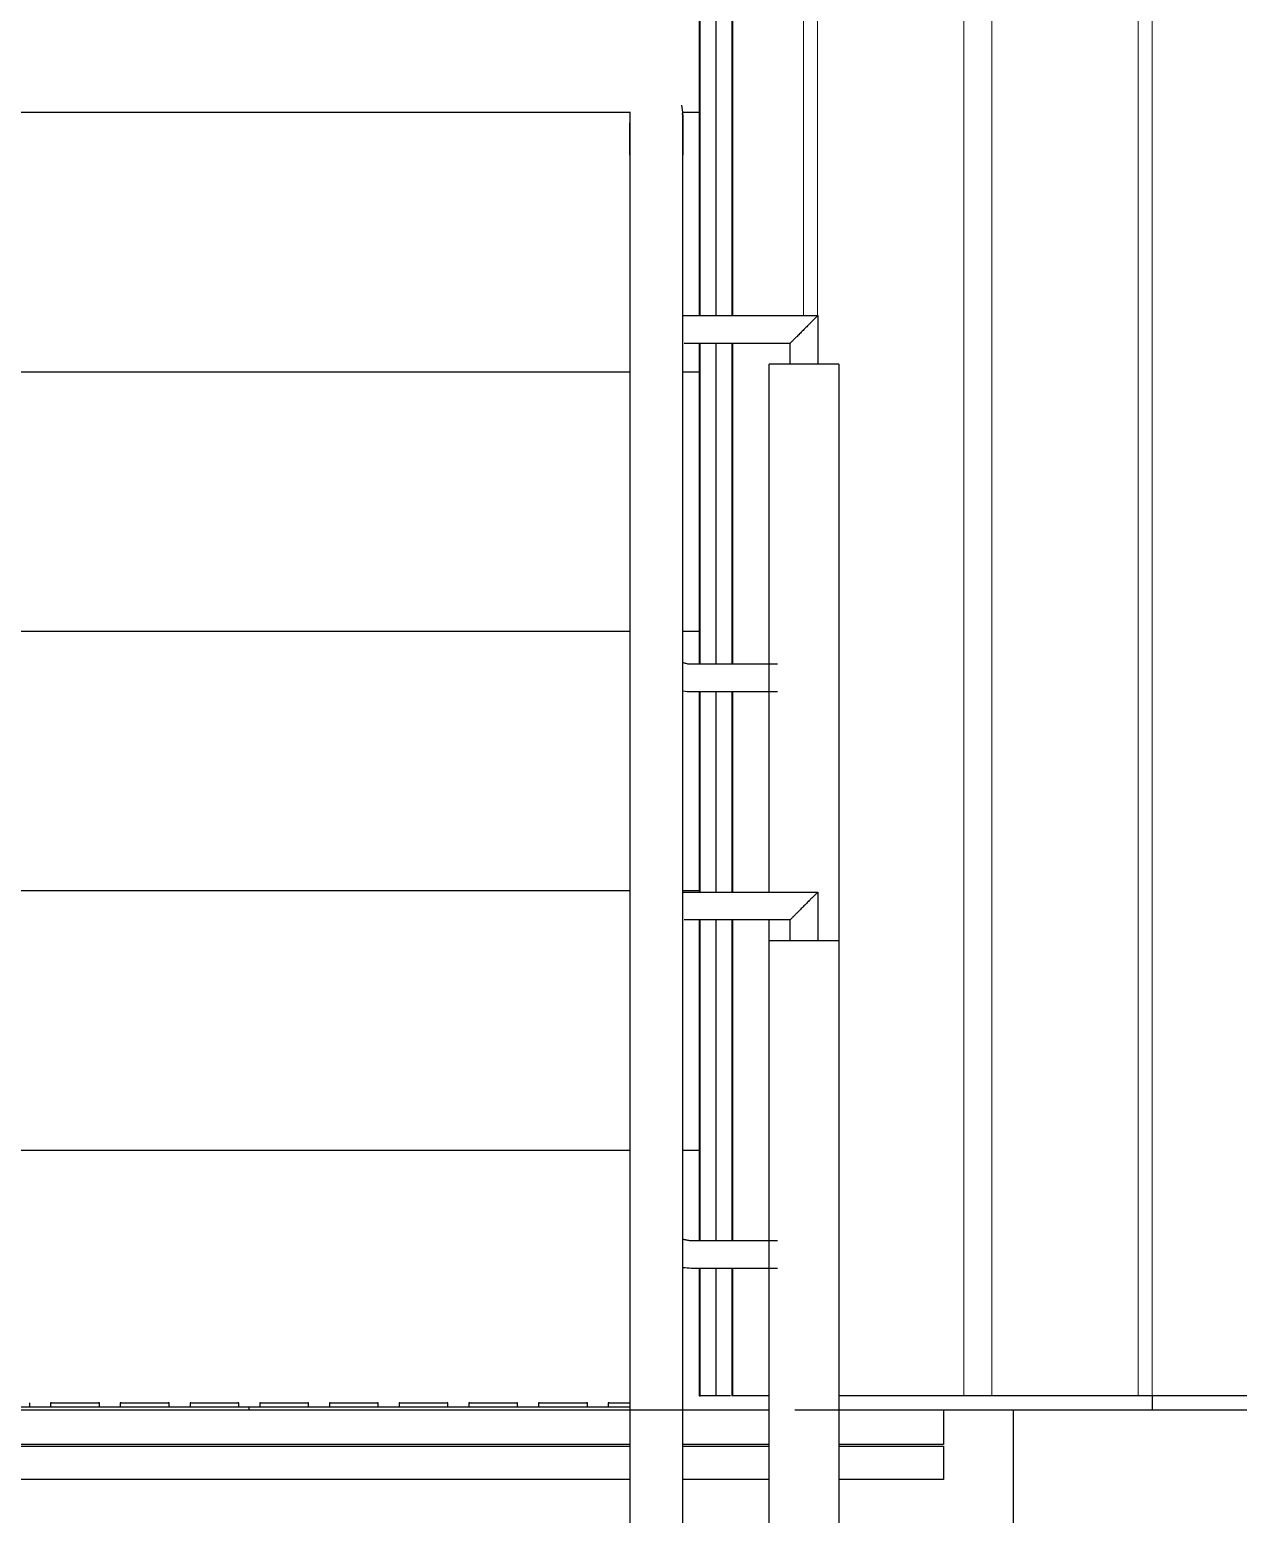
# Model space of a CAD drawing. Header units: millimetres. Extents: x 663313 to 1226001, y 1431724 to 1620898.
# Drawn here: x 812402 to 813269, y 1509870 to 1510935 of the extents above; entities that cross this region are included whole.
import ezdxf

# ---------------------------------------------------------------- set-up
doc = ezdxf.new("R2010")
doc.units = ezdxf.units.MM
for name, pattern in [('CENTER', [50.8, 31.75, -6.35, 6.35, -6.35]), ('DPA_Grid _ Level 100', [1000, 550, -160, 130, -160]), ('TA_GL_000.70000', [1.925, 0.7, -0.175, 0.175, -0.175, 0.7])]:
    doc.linetypes.add(name, pattern=pattern)
doc.layers.add('000 - 0_HIDE_OBJ_FRAMING_DEF_SUB', color=7, linetype='Continuous', plot=False)
for name, color, linetype in [('000 - 0_SYM_DWG_GRIDLINE_MAIN_COLOR_251', 7, 'Continuous'), ('000 - CONCRETE_EX_BUILDING_MAIN_COLOR_1', 7, 'Continuous'), ('000 - CONCRETE_EX_BUILDING_MAIN_COLOR_3', 7, 'Continuous'), ('000 - CONCRETE_EX_BUILDING_SUB_COLOR_251', 7, 'Continuous'), ('000 - GRID', 7, 'CENTER')]:
    doc.layers.add(name, color=color, linetype=linetype)
doc.styles.add('TA', font='', dxfattribs={"height": 4.5})
doc.styles.get('TA').set_extended_font_data('Cordia New')

# ---------------------------------------------------------------- blocks, each defined once
blk = doc.blocks.new('*U4807')
at = {"layer": '000 - 0_SYM_DWG_GRIDLINE_MAIN_COLOR_251', "color": 7, "linetype": 'ByBlock', "ltscale": 5}
blk.add_line((12, 0), (-308, 0), dxfattribs=at)
at = {"color": 7, "style": 'TA', "flags": 1}
blk.add_attdef('LOCATION', (6, -6), '', height=4.5, rotation=270, dxfattribs=at)
blk = doc.blocks.new('W-1-PP18-ST_ENT4_REV00_20260602-143416_ELEVATION_1_DIMS')
at = {"layer": '000 - GRID', "color": 7, "linetype": 'TA_GL_000.70000', "xscale": 50, "yscale": 50, "zscale": 50, "rotation": 180}
blk.add_blockref('*U4807', (0, 102340), dxfattribs=at)
blk = doc.blocks.new('Railing - RL8A_Post _Mid_-20961174-ENT 4 ELE-1 sheet')
at = {"layer": '000 - CONCRETE_EX_BUILDING_SUB_COLOR_251', "color": 7}
for p, q in [((1805070.1, 102711.4), (1804974.1, 102711.4)), ((1804974.1, 102711.4), (1804974.1, 102676.4)), ((1804994.1, 102691.4), (1805070.1, 102691.4)), ((1804994.1, 102676.4), (1804994.1, 102691.4)), ((1804959.1, 102676.4), (1804959.1, 102058.6)), ((1804959.1, 102676.4), (1805009.1, 102676.4)), ((1805009.1, 102093.2), (1805009.1, 102676.4)), ((1805065.1, 102461.4), (1805003.1, 102461.4)), ((1805003.1, 102441.4), (1805065.1, 102441.4)), ((1805009.1, 102058.6), (1805009.1, 102073.6))]:
    blk.add_line(p, q, dxfattribs=at)
at = {"layer": '000 - CONCRETE_EX_BUILDING_SUB_COLOR_251', "color": 7, "flags": 128}
for points in [[(1805071, 102711.5), (1805070.6, 102711.4), (1805070.2, 102711.4), (1805070.1, 102711.4)], [(1805071.1, 102462.7), (1805070.5, 102462.4), (1805070, 102462.2), (1805069.4, 102462.1), (1805068.8, 102461.9), (1805068.2, 102461.8), (1805067.6, 102461.6), (1805067, 102461.6), (1805066.5, 102461.5), (1805065.9, 102461.4), (1805065.3, 102461.4), (1805065.1, 102461.4)], [(1805065.1, 102441.4), (1805066.5, 102441.5), (1805067.9, 102441.5), (1805069.3, 102441.7), (1805070.7, 102441.9)]]:
    blk.add_lwpolyline(points, dxfattribs=at)
at = {"layer": '000 - CONCRETE_EX_BUILDING_SUB_COLOR_251', "color": 7}
for points, knots in [([(1804974.1, 102711.4), (1804974.1, 102711.4), (1804974.3, 102711.3), (1804974.8, 102710.7), (1804975.4, 102710.1), (1804976, 102709.5), (1804976.6, 102709), (1804977.2, 102708.4), (1804978, 102707.5), (1804978.9, 102706.6), (1804979.7, 102705.9), (1804980.5, 102705.1), (1804981.9, 102703.6), (1804983.2, 102702.3), (1804984.1, 102701.4)], [0.5, 0.5, 0.5, 0.5, 0.5833333, 0.625, 0.6666667, 0.7083333, 0.7291667, 0.75, 0.7916667, 0.8333333, 0.8541667, 0.875, 0.9166667, 1, 1, 1, 1]), ([(1804984.1, 102701.4), (1804985, 102700.6), (1804986.3, 102699.2), (1804987.9, 102697.6), (1804988.9, 102696.6), (1804989.6, 102695.9), (1804990.4, 102695.2), (1804991, 102694.5), (1804991.6, 102693.9), (1804992.2, 102693.4), (1804992.8, 102692.7), (1804993.4, 102692.2), (1804993.9, 102691.6), (1804994.1, 102691.4), (1804994.1, 102691.4)], [0, 0, 0, 0, 0.0833333, 0.125, 0.1666667, 0.1875, 0.2083333, 0.25, 0.2708333, 0.2916667, 0.3333333, 0.375, 0.4166667, 0.5, 0.5, 0.5, 0.5])]:
    blk.add_open_spline(points, degree=3, knots=knots, dxfattribs=at)
blk = doc.blocks.new('Railing - RL8A_Post_Start-End_-20961176-ENT 4 ELE-1 sheet')
at = {"layer": '000 - CONCRETE_EX_BUILDING_SUB_COLOR_251', "color": 7}
for p, q in [((1805070.1, 103125), (1804974.1, 103125)), ((1804974.1, 103125), (1804974.1, 103090)), ((1804994.1, 103105), (1805070.1, 103105)), ((1804994.1, 103090), (1804994.1, 103105)), ((1804959.1, 103090), (1804959.1, 102676.4)), ((1804959.1, 103090), (1805009.1, 103090)), ((1805009.1, 102711.1), (1805009.1, 103090)), ((1805065.1, 102875), (1805003.1, 102875)), ((1805003.1, 102855), (1805065.1, 102855)), ((1805009.1, 102676.4), (1805009.1, 102691.5))]:
    blk.add_line(p, q, dxfattribs=at)
at = {"layer": '000 - CONCRETE_EX_BUILDING_SUB_COLOR_251', "color": 7, "flags": 128}
for points in [[(1805071, 103125), (1805070.6, 103125), (1805070.2, 103125), (1805070.1, 103125)], [(1805071.1, 102876.2), (1805070.5, 102876), (1805070, 102875.8), (1805069.4, 102875.6), (1805068.8, 102875.5), (1805068.2, 102875.3), (1805067.6, 102875.2), (1805067, 102875.1), (1805066.5, 102875.1), (1805065.9, 102875), (1805065.3, 102875), (1805065.1, 102875)], [(1805065.1, 102855), (1805066.5, 102855), (1805067.9, 102855.1), (1805069.3, 102855.3), (1805070.7, 102855.4)]]:
    blk.add_lwpolyline(points, dxfattribs=at)
at = {"layer": '000 - CONCRETE_EX_BUILDING_SUB_COLOR_251', "color": 7}
for points, knots in [([(1804974.1, 103125), (1804974.1, 103125), (1804974.3, 103124.8), (1804974.8, 103124.3), (1804975.4, 103123.7), (1804976, 103123.1), (1804976.6, 103122.5), (1804977.2, 103121.9), (1804978, 103121.1), (1804978.9, 103120.2), (1804979.7, 103119.4), (1804980.5, 103118.6), (1804981.9, 103117.2), (1804983.2, 103115.9), (1804984.1, 103115)], [0.5, 0.5, 0.5, 0.5, 0.5833333, 0.625, 0.6666667, 0.7083333, 0.7291667, 0.75, 0.7916667, 0.8333333, 0.8541667, 0.875, 0.9166667, 1, 1, 1, 1]), ([(1804984.1, 103115), (1804985, 103114.1), (1804986.3, 103112.8), (1804987.9, 103111.2), (1804988.9, 103110.2), (1804989.6, 103109.4), (1804990.4, 103108.7), (1804991, 103108.1), (1804991.6, 103107.5), (1804992.2, 103106.9), (1804992.8, 103106.3), (1804993.4, 103105.7), (1804993.9, 103105.2), (1804994.1, 103105), (1804994.1, 103105)], [0, 0, 0, 0, 0.0833333, 0.125, 0.1666667, 0.1875, 0.2083333, 0.25, 0.2708333, 0.2916667, 0.3333333, 0.375, 0.4166667, 0.5, 0.5, 0.5, 0.5])]:
    blk.add_open_spline(points, degree=3, knots=knots, dxfattribs=at)
blk = doc.blocks.new('Railing - Railing-17338175-ENT 4 ELE-1 sheet')
at = {"color": 7, "extrusion": (0, 0, -1), "zscale": -1}
for name in ['Railing - RL8A_Post_Start-End_-20961176-ENT 4 ELE-1 sheet', 'Railing - RL8A_Post _Mid_-20961174-ENT 4 ELE-1 sheet']:
    blk.add_blockref(name, (-3615263.2, 0), dxfattribs=at)
blk = doc.blocks.new('DR_Door-Overhead-Rolling - RS-24526168-ENT 4 ELE-1 sheet')
at = {"layer": '000 - CONCRETE_EX_BUILDING_SUB_COLOR_251', "color": 7}
for p, q in [((1810154.1, 103270.6), (1807373.8, 103270.6)), ((1810204.4, 103270.6), (1810192, 103270.6)), ((1810154.1, 103084.4), (1807373.5, 103084.4)), ((1810204.1, 103084.4), (1810192.1, 103084.4)), ((1810154.1, 102898.3), (1807373.5, 102898.3)), ((1810204.1, 102898.3), (1810192.1, 102898.3)), ((1810154.1, 102712.2), (1807373.5, 102712.2)), ((1810204.1, 102712.2), (1810192.1, 102712.2)), ((1810154.1, 102526.1), (1807373.5, 102526.1)), ((1810204.1, 102526.1), (1810192.1, 102526.1))]:
    blk.add_line(p, q, dxfattribs=at)
blk = doc.blocks.new('Entrance Portal Rugby shape_Rolling shutter800 Corner - Entrance Portal Rugby shape_Rolling shutter800 Corner-17485659-ENT 4 ELE-1 sheet')
at = {"layer": '000 - CONCRETE_EX_BUILDING_MAIN_COLOR_1', "color": 7, "lineweight": 9}
for p, q in [((1810203.8, 105340), (1810203.8, 103125)), ((1810227.3, 105340), (1810227.3, 103124.7)), ((1810228, 105340), (1810228, 103124.7)), ((1810278.8, 103125), (1810278.8, 105340)), ((1810288.8, 105340), (1810288.8, 103125)), ((1810393.8, 102350), (1810393.8, 105340)), ((1810413.8, 105340), (1810413.8, 102350)), ((1810518.8, 102350), (1810518.8, 105340)), ((1810528.8, 105340), (1810528.8, 102350)), ((1810203.8, 104845.6), (1810203.8, 103125)), ((1810203.8, 103105), (1810203.8, 102875)), ((1810203.8, 103105), (1810203.8, 102875)), ((1810227.3, 103105.3), (1810227.3, 102874.7)), ((1810228, 103105.3), (1810228, 102874.7)), ((1810203.8, 102855), (1810203.8, 102711.4)), ((1810203.8, 102855), (1810203.8, 102711.4)), ((1810227.3, 102855.3), (1810227.3, 102711.1)), ((1810228, 102855.3), (1810228, 102711.1)), ((1810203.8, 102691.4), (1810203.8, 102461.4)), ((1810203.8, 102691.4), (1810203.8, 102461.4)), ((1810227.3, 102691.8), (1810227.3, 102461.1)), ((1810228, 102691.8), (1810228, 102461.1)), ((1810203.8, 102441.4), (1810203.8, 102350)), ((1810203.8, 102441.4), (1810203.8, 102350)), ((1810227.3, 102441.8), (1810227.3, 102350)), ((1810228, 102441.8), (1810228, 102350))]:
    blk.add_line(p, q, dxfattribs=at)
at = {"layer": '000 - CONCRETE_EX_BUILDING_MAIN_COLOR_1', "color": 7}
for p, q in [((1810216.1, 103124.9), (1810216.1, 105340)), ((1810204.7, 103125), (1810204.7, 104845.6)), ((1810204.7, 102875), (1810204.7, 103105)), ((1810216.1, 102874.9), (1810216.1, 103105)), ((1810204.7, 102711.4), (1810204.7, 102855)), ((1810216.1, 102711.3), (1810216.1, 102855)), ((1810204.7, 102461.4), (1810204.7, 102691.4)), ((1810216.1, 102461.4), (1810216.1, 102691.4)), ((1810204.7, 102350), (1810204.7, 102441.4)), ((1810216.1, 102350), (1810216.1, 102441.4)), ((1810203.8, 102350), (1810204.7, 102350)), ((1810213.3, 102350), (1810203.8, 102350)), ((1810204.8, 102350), (1810203.8, 102350)), ((1810216.1, 102350), (1810213.3, 102350)), ((1810226.5, 102350), (1810216.1, 102350)), ((1810227.9, 102350), (1810227.3, 102350)), ((1810253.5, 102350), (1810228, 102350)), ((1810228, 102350), (1810228, 102350)), ((1810228, 102350), (1810228, 102350)), ((1810391.8, 102350), (1810304.1, 102350)), ((1810393.8, 102350), (1810391.8, 102350)), ((1810395.8, 102350), (1810393.8, 102350)), ((1810411.8, 102350), (1810395.8, 102350)), ((1810413.8, 102350), (1810411.8, 102350)), ((1810415.8, 102350), (1810413.8, 102350)), ((1810515.8, 102350), (1810415.8, 102350)), ((1810518.8, 102350), (1810515.8, 102350)), ((1810528.8, 102350), (1810518.8, 102350)), ((1810531.8, 102350), (1810528.8, 102350)), ((1810536.6, 102350), (1810531.8, 102350)), ((1810539.5, 102350), (1810536.6, 102350)), ((1810603.8, 102350), (1810539.5, 102350))]:
    blk.add_line(p, q, dxfattribs=at)
blk = doc.blocks.new('DPA_TYP_RL8_Handrail - RL8A_300Tx175R-20963856-ENT 4 ELE-1 sheet')
at = {"layer": '000 - CONCRETE_EX_BUILDING_SUB_COLOR_251', "color": 7}
for p, q in [((1810154.1, 103240), (1810154.1, 103157.8)), ((1810192.1, 103157.8), (1810192.1, 103240)), ((1810154.1, 103157.8), (1810154.1, 102130.3)), ((1810192.1, 102130.3), (1810192.1, 103157.8))]:
    blk.add_line(p, q, dxfattribs=at)
at = {"layer": '000 - CONCRETE_EX_BUILDING_SUB_COLOR_251', "color": 7, "flags": 128}
for points in [[(1810154.1, 103271), (1810154.1, 103270.3), (1810154.1, 103268.3), (1810154.1, 103265), (1810154.1, 103260.4), (1810154.1, 103254.4), (1810154.1, 103247.2), (1810154.1, 103238.6), (1810154.1, 103228.8), (1810154.1, 103217.7), (1810154.1, 103205.4), (1810154.1, 103191.8), (1810154.1, 103177.1), (1810154.1, 103161.2), (1810154.1, 103157.8)], [(1810154.1, 103240), (1810154.1, 103241.2), (1810154.1, 103242.5), (1810154.1, 103243.7), (1810154.1, 103244.9), (1810154.1, 103246.2), (1810154.1, 103247.4), (1810154.1, 103248.6), (1810154.1, 103249.8), (1810154.1, 103250.9), (1810154.1, 103252.1), (1810154.1, 103253.2), (1810154.1, 103254.3), (1810154.1, 103255.4), (1810154.1, 103256.5), (1810154.1, 103257.5), (1810154.1, 103258.5), (1810154.1, 103259.5), (1810154.1, 103260.4), (1810154.1, 103261.4), (1810154.1, 103262.2), (1810154.1, 103263.1)], [(1810192.1, 103157.8), (1810192.1, 103174), (1810192.1, 103189), (1810192.1, 103202.8), (1810192.1, 103215.3), (1810192.1, 103226.7), (1810192.1, 103236.8), (1810192.1, 103245.6), (1810192.1, 103253.1), (1810192.1, 103259.3), (1810192.1, 103264.2), (1810192.1, 103267.8), (1810192.1, 103270), (1810192.1, 103271), (1810192.1, 103271)], [(1810192.1, 103269), (1810192.1, 103268.6), (1810192.1, 103268), (1810192.1, 103267.5), (1810192.1, 103266.9), (1810192.1, 103266.3), (1810192.1, 103265.6), (1810192.1, 103264.9), (1810192.1, 103264.1), (1810192.1, 103263.3), (1810192.1, 103262.5), (1810192.1, 103261.6), (1810192.1, 103260.7), (1810192.1, 103259.8), (1810192.1, 103258.8), (1810192.1, 103257.8), (1810192.1, 103256.7), (1810192.1, 103255.7), (1810192.1, 103254.6), (1810192.1, 103253.5), (1810192.1, 103252.4), (1810192.1, 103251.2), (1810192.1, 103250.1), (1810192.1, 103248.9), (1810192.1, 103247.7), (1810192.1, 103246.5), (1810192.1, 103245.3), (1810192.1, 103244), (1810192.1, 103242.8), (1810192.1, 103241.6), (1810192.1, 103240.3), (1810192.1, 103240)]]:
    blk.add_lwpolyline(points, dxfattribs=at)
at = {"layer": '000 - CONCRETE_EX_BUILDING_SUB_COLOR_251', "color": 7}
blk.add_arc((1810173.1, 103271), 19, 354.3385, 15, dxfattribs=at)
blk.add_arc((1810173.1, 103271), 19, 354.3385, 15, dxfattribs=at)
blk = doc.blocks.new('DPA_GM_Tactile Tile Line Base - Decision Tactile-22558785-ENT 4 ELE-1 sheet')
at = {"layer": '000 - CONCRETE_EX_BUILDING_SUB_COLOR_251', "color": 7}
for p, q in [((1809581.2, 102342), (1809881.2, 102342)), ((1809723.7, 102342), (1809723.7, 102345)), ((1809738.7, 102345), (1809738.7, 102342)), ((1809739.3, 102345), (1809738.7, 102345)), ((1809738.7, 102345), (1809739.3, 102345)), ((1809738.7, 102345), (1809738.7, 102342)), ((1809739.3, 102345), (1809738.7, 102345)), ((1809738.7, 102345), (1809739.3, 102345)), ((1809738.7, 102345), (1809738.7, 102342)), ((1809739.3, 102345), (1809738.7, 102345)), ((1809738.7, 102345), (1809739.3, 102345)), ((1809738.7, 102345), (1809738.7, 102342)), ((1809739.3, 102345), (1809738.7, 102345)), ((1809738.7, 102345), (1809739.3, 102345)), ((1809738.7, 102345), (1809738.7, 102342)), ((1809739.3, 102345), (1809738.7, 102345)), ((1809738.7, 102345), (1809739.3, 102345)), ((1809738.7, 102345), (1809738.7, 102342)), ((1809739.3, 102345), (1809738.7, 102345)), ((1809738.7, 102345), (1809756.2, 102345)), ((1809756.2, 102345), (1809773.7, 102345)), ((1809773.7, 102345), (1809773.1, 102345)), ((1809773.1, 102345), (1809773.7, 102345)), ((1809773.7, 102345), (1809773.1, 102345)), ((1809773.1, 102345), (1809773.7, 102345)), ((1809773.7, 102345), (1809773.1, 102345)), ((1809773.1, 102345), (1809773.7, 102345)), ((1809773.7, 102345), (1809773.1, 102345)), ((1809773.1, 102345), (1809773.7, 102345)), ((1809773.7, 102345), (1809773.1, 102345)), ((1809773.1, 102345), (1809773.7, 102345)), ((1809773.7, 102345), (1809773.1, 102345)), ((1809773.7, 102342), (1809773.7, 102345)), ((1809773.7, 102342), (1809773.7, 102345)), ((1809773.7, 102342), (1809773.7, 102345)), ((1809773.7, 102342), (1809773.7, 102345)), ((1809773.7, 102342), (1809773.7, 102345)), ((1809773.7, 102342), (1809773.7, 102345)), ((1809788.7, 102345), (1809788.7, 102342)), ((1809789.3, 102345), (1809788.7, 102345)), ((1809788.7, 102345), (1809789.3, 102345)), ((1809788.7, 102345), (1809788.7, 102342)), ((1809789.3, 102345), (1809788.7, 102345)), ((1809788.7, 102345), (1809789.3, 102345)), ((1809788.7, 102345), (1809788.7, 102342)), ((1809789.3, 102345), (1809788.7, 102345)), ((1809788.7, 102345), (1809789.3, 102345)), ((1809788.7, 102345), (1809788.7, 102342)), ((1809789.3, 102345), (1809788.7, 102345)), ((1809788.7, 102345), (1809789.3, 102345)), ((1809788.7, 102345), (1809788.7, 102342)), ((1809789.3, 102345), (1809788.7, 102345)), ((1809788.7, 102345), (1809789.3, 102345)), ((1809788.7, 102345), (1809788.7, 102342)), ((1809789.3, 102345), (1809788.7, 102345)), ((1809788.7, 102345), (1809806.2, 102345)), ((1809806.2, 102345), (1809823.7, 102345)), ((1809823.7, 102345), (1809823.1, 102345)), ((1809823.1, 102345), (1809823.7, 102345)), ((1809823.7, 102345), (1809823.1, 102345)), ((1809823.1, 102345), (1809823.7, 102345)), ((1809823.7, 102345), (1809823.1, 102345)), ((1809823.1, 102345), (1809823.7, 102345)), ((1809823.7, 102345), (1809823.1, 102345)), ((1809823.1, 102345), (1809823.7, 102345)), ((1809823.7, 102345), (1809823.1, 102345)), ((1809823.1, 102345), (1809823.7, 102345)), ((1809823.7, 102345), (1809823.1, 102345)), ((1809823.7, 102342), (1809823.7, 102345)), ((1809823.7, 102342), (1809823.7, 102345)), ((1809823.7, 102342), (1809823.7, 102345)), ((1809823.7, 102342), (1809823.7, 102345)), ((1809823.7, 102342), (1809823.7, 102345)), ((1809823.7, 102342), (1809823.7, 102345)), ((1809838.7, 102345), (1809838.7, 102342)), ((1809839.3, 102345), (1809838.7, 102345)), ((1809838.7, 102345), (1809839.3, 102345)), ((1809838.7, 102345), (1809838.7, 102342)), ((1809839.3, 102345), (1809838.7, 102345)), ((1809838.7, 102345), (1809839.3, 102345)), ((1809838.7, 102345), (1809838.7, 102342)), ((1809839.3, 102345), (1809838.7, 102345)), ((1809838.7, 102345), (1809839.3, 102345)), ((1809838.7, 102345), (1809838.7, 102342)), ((1809839.3, 102345), (1809838.7, 102345)), ((1809838.7, 102345), (1809839.3, 102345)), ((1809838.7, 102345), (1809838.7, 102342)), ((1809839.3, 102345), (1809838.7, 102345)), ((1809838.7, 102345), (1809839.3, 102345)), ((1809838.7, 102345), (1809838.7, 102342)), ((1809839.3, 102345), (1809838.7, 102345)), ((1809838.7, 102345), (1809856.2, 102345)), ((1809856.2, 102345), (1809873.7, 102345)), ((1809873.7, 102345), (1809873.1, 102345)), ((1809873.1, 102345), (1809873.7, 102345)), ((1809873.7, 102345), (1809873.1, 102345)), ((1809873.1, 102345), (1809873.7, 102345)), ((1809873.7, 102345), (1809873.1, 102345)), ((1809873.1, 102345), (1809873.7, 102345)), ((1809873.7, 102345), (1809873.1, 102345)), ((1809873.1, 102345), (1809873.7, 102345)), ((1809873.7, 102345), (1809873.1, 102345)), ((1809873.1, 102345), (1809873.7, 102345)), ((1809873.7, 102345), (1809873.1, 102345)), ((1809873.7, 102342), (1809873.7, 102345)), ((1809873.7, 102342), (1809873.7, 102345)), ((1809873.7, 102342), (1809873.7, 102345)), ((1809873.7, 102342), (1809873.7, 102345)), ((1809873.7, 102342), (1809873.7, 102345)), ((1809873.7, 102342), (1809873.7, 102345)), ((1809881.2, 102342), (1810154.1, 102342)), ((1809881.2, 102340), (1809881.2, 102342)), ((1809881.2, 102340), (1809881.2, 102342)), ((1809888.7, 102345), (1809888.7, 102342)), ((1809889.3, 102345), (1809888.7, 102345)), ((1809888.7, 102345), (1809889.3, 102345)), ((1809888.7, 102345), (1809888.7, 102342)), ((1809889.3, 102345), (1809888.7, 102345)), ((1809888.7, 102345), (1809889.3, 102345)), ((1809888.7, 102345), (1809888.7, 102342)), ((1809889.3, 102345), (1809888.7, 102345)), ((1809888.7, 102345), (1809889.3, 102345)), ((1809888.7, 102345), (1809888.7, 102342)), ((1809889.3, 102345), (1809888.7, 102345)), ((1809888.7, 102345), (1809889.3, 102345)), ((1809888.7, 102345), (1809888.7, 102342)), ((1809889.3, 102345), (1809888.7, 102345)), ((1809888.7, 102345), (1809889.3, 102345)), ((1809888.7, 102345), (1809888.7, 102342)), ((1809889.3, 102345), (1809888.7, 102345)), ((1809888.7, 102345), (1809906.2, 102345)), ((1809906.2, 102345), (1809923.7, 102345)), ((1809923.7, 102345), (1809923.1, 102345)), ((1809923.1, 102345), (1809923.7, 102345)), ((1809923.7, 102345), (1809923.1, 102345)), ((1809923.1, 102345), (1809923.7, 102345)), ((1809923.7, 102345), (1809923.1, 102345)), ((1809923.1, 102345), (1809923.7, 102345)), ((1809923.7, 102345), (1809923.1, 102345)), ((1809923.1, 102345), (1809923.7, 102345)), ((1809923.7, 102345), (1809923.1, 102345)), ((1809923.1, 102345), (1809923.7, 102345)), ((1809923.7, 102345), (1809923.1, 102345)), ((1809923.7, 102342), (1809923.7, 102345)), ((1809923.7, 102342), (1809923.7, 102345)), ((1809923.7, 102342), (1809923.7, 102345)), ((1809923.7, 102342), (1809923.7, 102345)), ((1809923.7, 102342), (1809923.7, 102345)), ((1809923.7, 102342), (1809923.7, 102345)), ((1809938.7, 102345), (1809938.7, 102342)), ((1809939.3, 102345), (1809938.7, 102345)), ((1809938.7, 102345), (1809939.3, 102345)), ((1809938.7, 102345), (1809938.7, 102342)), ((1809939.3, 102345), (1809938.7, 102345)), ((1809938.7, 102345), (1809939.3, 102345)), ((1809938.7, 102345), (1809938.7, 102342)), ((1809939.3, 102345), (1809938.7, 102345)), ((1809938.7, 102345), (1809939.3, 102345)), ((1809938.7, 102345), (1809938.7, 102342)), ((1809939.3, 102345), (1809938.7, 102345)), ((1809938.7, 102345), (1809939.3, 102345)), ((1809938.7, 102345), (1809938.7, 102342)), ((1809939.3, 102345), (1809938.7, 102345)), ((1809938.7, 102345), (1809939.3, 102345)), ((1809938.7, 102345), (1809938.7, 102342)), ((1809939.3, 102345), (1809938.7, 102345)), ((1809938.7, 102345), (1809956.2, 102345)), ((1809956.2, 102345), (1809973.7, 102345)), ((1809973.7, 102345), (1809973.1, 102345)), ((1809973.1, 102345), (1809973.7, 102345)), ((1809973.7, 102345), (1809973.1, 102345)), ((1809973.1, 102345), (1809973.7, 102345)), ((1809973.7, 102345), (1809973.1, 102345)), ((1809973.1, 102345), (1809973.7, 102345)), ((1809973.7, 102345), (1809973.1, 102345)), ((1809973.1, 102345), (1809973.7, 102345)), ((1809973.7, 102345), (1809973.1, 102345)), ((1809973.1, 102345), (1809973.7, 102345)), ((1809973.7, 102345), (1809973.1, 102345)), ((1809973.7, 102342), (1809973.7, 102345)), ((1809973.7, 102342), (1809973.7, 102345)), ((1809973.7, 102342), (1809973.7, 102345)), ((1809973.7, 102342), (1809973.7, 102345)), ((1809973.7, 102342), (1809973.7, 102345)), ((1809973.7, 102342), (1809973.7, 102345)), ((1809988.7, 102345), (1809988.7, 102342)), ((1809989.3, 102345), (1809988.7, 102345)), ((1809988.7, 102345), (1809989.3, 102345)), ((1809988.7, 102345), (1809988.7, 102342)), ((1809989.3, 102345), (1809988.7, 102345)), ((1809988.7, 102345), (1809989.3, 102345)), ((1809988.7, 102345), (1809988.7, 102342)), ((1809989.3, 102345), (1809988.7, 102345)), ((1809988.7, 102345), (1809989.3, 102345)), ((1809988.7, 102345), (1809988.7, 102342)), ((1809989.3, 102345), (1809988.7, 102345)), ((1809988.7, 102345), (1809989.3, 102345)), ((1809988.7, 102345), (1809988.7, 102342)), ((1809989.3, 102345), (1809988.7, 102345)), ((1809988.7, 102345), (1809989.3, 102345)), ((1809988.7, 102345), (1809988.7, 102342)), ((1809989.3, 102345), (1809988.7, 102345)), ((1809988.7, 102345), (1810006.2, 102345)), ((1810006.2, 102345), (1810023.7, 102345)), ((1810023.7, 102345), (1810023.1, 102345)), ((1810023.1, 102345), (1810023.7, 102345)), ((1810023.7, 102345), (1810023.1, 102345)), ((1810023.1, 102345), (1810023.7, 102345)), ((1810023.7, 102345), (1810023.1, 102345)), ((1810023.1, 102345), (1810023.7, 102345)), ((1810023.7, 102345), (1810023.1, 102345)), ((1810023.1, 102345), (1810023.7, 102345)), ((1810023.7, 102345), (1810023.1, 102345)), ((1810023.1, 102345), (1810023.7, 102345)), ((1810023.7, 102345), (1810023.1, 102345)), ((1810023.7, 102342), (1810023.7, 102345)), ((1810023.7, 102342), (1810023.7, 102345)), ((1810023.7, 102342), (1810023.7, 102345)), ((1810023.7, 102342), (1810023.7, 102345)), ((1810023.7, 102342), (1810023.7, 102345)), ((1810023.7, 102342), (1810023.7, 102345)), ((1810038.7, 102345), (1810038.7, 102342)), ((1810039.3, 102345), (1810038.7, 102345)), ((1810038.7, 102345), (1810039.3, 102345)), ((1810038.7, 102345), (1810038.7, 102342)), ((1810039.3, 102345), (1810038.7, 102345)), ((1810038.7, 102345), (1810039.3, 102345)), ((1810038.7, 102345), (1810038.7, 102342)), ((1810039.3, 102345), (1810038.7, 102345)), ((1810038.7, 102345), (1810039.3, 102345)), ((1810038.7, 102345), (1810038.7, 102342)), ((1810039.3, 102345), (1810038.7, 102345)), ((1810038.7, 102345), (1810039.3, 102345)), ((1810038.7, 102345), (1810038.7, 102342)), ((1810039.3, 102345), (1810038.7, 102345)), ((1810038.7, 102345), (1810039.3, 102345)), ((1810038.7, 102345), (1810038.7, 102342)), ((1810039.3, 102345), (1810038.7, 102345)), ((1810038.7, 102345), (1810056.2, 102345)), ((1810056.2, 102345), (1810073.7, 102345)), ((1810073.7, 102345), (1810073.1, 102345)), ((1810073.1, 102345), (1810073.7, 102345)), ((1810073.7, 102345), (1810073.1, 102345)), ((1810073.1, 102345), (1810073.7, 102345)), ((1810073.7, 102345), (1810073.1, 102345)), ((1810073.1, 102345), (1810073.7, 102345)), ((1810073.7, 102345), (1810073.1, 102345)), ((1810073.1, 102345), (1810073.7, 102345)), ((1810073.7, 102345), (1810073.1, 102345)), ((1810073.1, 102345), (1810073.7, 102345)), ((1810073.7, 102345), (1810073.1, 102345)), ((1810073.7, 102342), (1810073.7, 102345)), ((1810073.7, 102342), (1810073.7, 102345)), ((1810073.7, 102342), (1810073.7, 102345)), ((1810073.7, 102342), (1810073.7, 102345)), ((1810073.7, 102342), (1810073.7, 102345)), ((1810073.7, 102342), (1810073.7, 102345)), ((1810088.7, 102345), (1810088.7, 102342)), ((1810089.3, 102345), (1810088.7, 102345)), ((1810088.7, 102345), (1810089.3, 102345)), ((1810088.7, 102345), (1810088.7, 102342)), ((1810089.3, 102345), (1810088.7, 102345)), ((1810088.7, 102345), (1810089.3, 102345)), ((1810088.7, 102345), (1810088.7, 102342)), ((1810089.3, 102345), (1810088.7, 102345)), ((1810088.7, 102345), (1810089.3, 102345)), ((1810088.7, 102345), (1810088.7, 102342)), ((1810089.3, 102345), (1810088.7, 102345)), ((1810088.7, 102345), (1810089.3, 102345)), ((1810088.7, 102345), (1810088.7, 102342)), ((1810089.3, 102345), (1810088.7, 102345)), ((1810088.7, 102345), (1810089.3, 102345)), ((1810088.7, 102345), (1810088.7, 102342)), ((1810089.3, 102345), (1810088.7, 102345)), ((1810088.7, 102345), (1810106.2, 102345)), ((1810106.2, 102345), (1810123.7, 102345)), ((1810123.7, 102345), (1810123.1, 102345)), ((1810123.1, 102345), (1810123.7, 102345)), ((1810123.7, 102345), (1810123.1, 102345)), ((1810123.1, 102345), (1810123.7, 102345)), ((1810123.7, 102345), (1810123.1, 102345)), ((1810123.1, 102345), (1810123.7, 102345)), ((1810123.7, 102345), (1810123.1, 102345)), ((1810123.1, 102345), (1810123.7, 102345)), ((1810123.7, 102345), (1810123.1, 102345)), ((1810123.1, 102345), (1810123.7, 102345)), ((1810123.7, 102345), (1810123.1, 102345)), ((1810123.7, 102342), (1810123.7, 102345)), ((1810123.7, 102342), (1810123.7, 102345)), ((1810123.7, 102342), (1810123.7, 102345)), ((1810123.7, 102342), (1810123.7, 102345)), ((1810123.7, 102342), (1810123.7, 102345)), ((1810123.7, 102342), (1810123.7, 102345)), ((1810138.7, 102345), (1810138.7, 102342)), ((1810139.3, 102345), (1810138.7, 102345)), ((1810138.7, 102345), (1810139.3, 102345)), ((1810138.7, 102345), (1810138.7, 102342)), ((1810139.3, 102345), (1810138.7, 102345)), ((1810138.7, 102345), (1810139.3, 102345)), ((1810138.7, 102345), (1810138.7, 102342)), ((1810139.3, 102345), (1810138.7, 102345)), ((1810138.7, 102345), (1810139.3, 102345)), ((1810138.7, 102345), (1810138.7, 102342)), ((1810139.3, 102345), (1810138.7, 102345)), ((1810138.7, 102345), (1810139.3, 102345)), ((1810138.7, 102345), (1810138.7, 102342)), ((1810139.3, 102345), (1810138.7, 102345)), ((1810138.7, 102345), (1810139.3, 102345)), ((1810138.7, 102345), (1810138.7, 102342)), ((1810139.3, 102345), (1810138.7, 102345)), ((1810138.7, 102345), (1810154.1, 102345))]:
    blk.add_line(p, q, dxfattribs=at)
blk = doc.blocks.new('W-1-PP18-ST_ENT4_REV00_20260602-144452_ELEVATION_1_EX')
at = {"layer": '000 - 0_HIDE_OBJ_FRAMING_DEF_SUB', "color": 7, "linetype": 'DPA_Grid _ Level 100'}
blk.add_line((-3849.1978, 102340), (32047.7924, 102340), dxfattribs=at)
at = {"layer": '000 - CONCRETE_EX_BUILDING_MAIN_COLOR_1', "color": 7}
for p, q in [((13350, 102350), (13350, 102340)), ((13013.2815, 102340), (13075.2815, 102340)), ((13013.2815, 102340), (13075.2815, 102340)), ((13125.2815, 102340), (13650.2815, 102340)), ((13125.2815, 102340), (13200.2815, 102340))]:
    blk.add_line(p, q, dxfattribs=at)
at = {"layer": '000 - CONCRETE_EX_BUILDING_MAIN_COLOR_3', "color": 7}
blk.add_line((13250.2815, 102340), (13250.2815, 102040), dxfattribs=at)
at = {"layer": '000 - CONCRETE_EX_BUILDING_SUB_COLOR_251', "color": 7}
for p, q in [((10194.7112, 102340), (12975.2815, 102340)), ((10194.7112, 102340), (12975.2815, 102340)), ((13200.2815, 102340), (13200.2815, 102315)), ((12975.2815, 102315), (10194.7112, 102315)), ((10194.7112, 102314), (12975.2815, 102314)), ((13075.2815, 102315), (13013.2815, 102315)), ((13013.2815, 102314), (13075.2815, 102314)), ((13200.2815, 102315), (13125.2815, 102315)), ((13125.2815, 102314), (13200.2815, 102314)), ((13200.2815, 102314), (13200.2815, 102290)), ((12975.2815, 102290), (10194.7112, 102290)), ((13075.2815, 102290), (13013.2815, 102290)), ((13200.2815, 102290), (13125.2815, 102290))]:
    blk.add_line(p, q, dxfattribs=at)
at = {"layer": '000 - CONCRETE_EX_BUILDING_MAIN_COLOR_1', "color": 7}
blk.add_blockref('Entrance Portal Rugby shape_Rolling shutter800 Corner - Entrance Portal Rugby shape_Rolling shutter800 Corner-17485659-ENT 4 ELE-1 sheet', (-1797178.8102, 0), dxfattribs=at)
at = {"layer": '000 - CONCRETE_EX_BUILDING_SUB_COLOR_251', "color": 7}
for name in ['DR_Door-Overhead-Rolling - RS-24526168-ENT 4 ELE-1 sheet', 'DPA_TYP_RL8_Handrail - RL8A_300Tx175R-20963856-ENT 4 ELE-1 sheet', 'Railing - Railing-17338175-ENT 4 ELE-1 sheet', 'DPA_GM_Tactile Tile Line Base - Decision Tactile-22558785-ENT 4 ELE-1 sheet']:
    blk.add_blockref(name, (-1797178.8102, 0), dxfattribs=at)

msp = doc.modelspace()

# ---------------------------------------------------------------- block references
at = {"color": 7}
msp.add_blockref('W-1-PP18-ST_ENT4_REV00_20260602-143416_ELEVATION_1_DIMS', (799856.9923, 1407605.0011), dxfattribs=at)

# ---------------------------------------------------------------- next in the draw order: block references
msp.add_blockref('W-1-PP18-ST_ENT4_REV00_20260602-144452_ELEVATION_1_EX', (799856.9923, 1407605.0011), dxfattribs=at)

doc.saveas('drawing.dxf')
